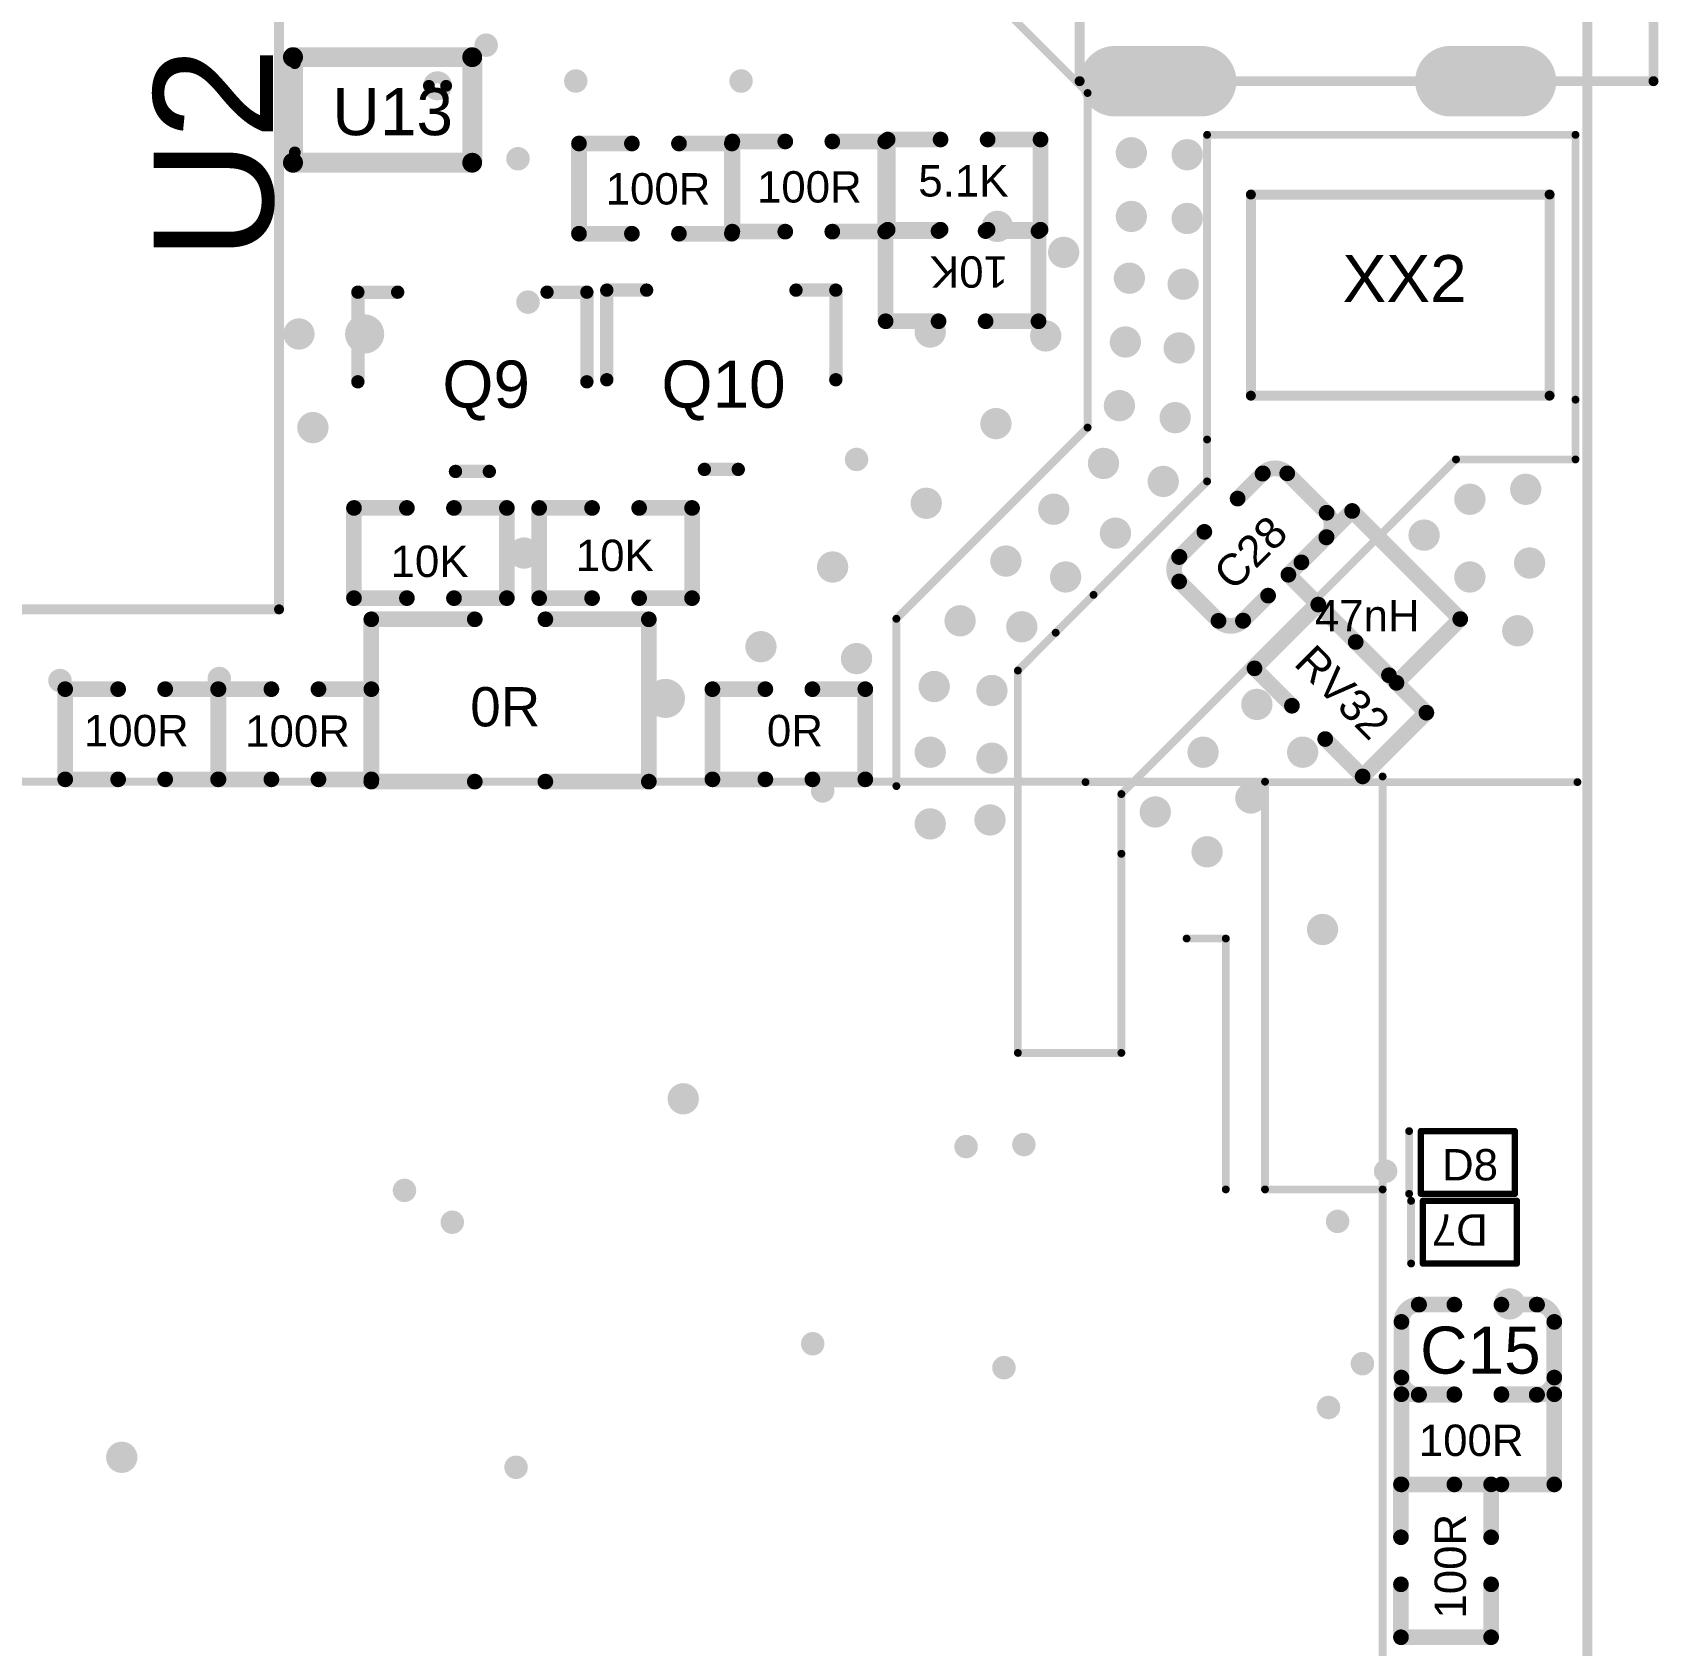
# Model space of a CAD drawing. Header units: millimetres. Extents: x 261 to 299, y 113 to 224.
# Drawn here: x 278.11 to 298.85, y 136.82 to 157.39 of the extents above; entities that cross this region are included whole.
import ezdxf

# ---------------------------------------------------------------- set-up
doc = ezdxf.new("R2010")
doc.units = ezdxf.units.MM
for name, color, linetype in [('KeepOutLayer', 6, 'Continuous'), ('MultiLayer', 9, 'Continuous'), ('PadHoleLayer', 156, 'Continuous'), ('TopOverlay', 2, 'Continuous'), ('ViaHoleLayer', 16, 'Continuous')]:
    doc.layers.add(name, color=color, linetype=linetype)
doc.styles.add('Arial', font='arial.ttf', dxfattribs={"height": 0.2})

# ---------------------------------------------------------------- blocks, each defined once
blk = doc.blocks.new('LC_0402_L_9')
at = {"layer": 'TopOverlay', "const_width": 0.2}
for points in [[(0.975, 0.575), (-0.975, 0.575)], [(-0.975, 0.575), (-0.975, -0.575)], [(0.975, 0.575), (0.975, -0.575)], [(0.975, -0.575), (-0.975, -0.575)]]:
    blk.add_lwpolyline(points, dxfattribs=at)
at = {"layer": 'TopOverlay', "const_width": 0.1}
for points in [[(-1.025, 0.575, 1), (-0.925, 0.575, 1)], [(-1.025, 0.575, 1), (-0.925, 0.575, 1)], [(0.925, 0.575, 1), (1.025, 0.575, 1)], [(0.925, 0.575, 1), (1.025, 0.575, 1)], [(-1.025, -0.575, 1), (-0.925, -0.575, 1)], [(-1.025, -0.575, 1), (-0.925, -0.575, 1)], [(0.925, -0.575, 1), (1.025, -0.575, 1)], [(0.925, -0.575, 1), (1.025, -0.575, 1)]]:
    blk.add_lwpolyline(points, format="xyb", close=True, dxfattribs=at)
blk = doc.blocks.new('LC_0402_C_10')
at = {"layer": 'TopOverlay', "const_width": 0.2}
for points in [[(-0.975, 0.355, -0.414214), (-0.755, 0.575)], [(0.755, 0.575, -0.414214), (0.975, 0.355)], [(-0.755, -0.575, -0.414214), (-0.975, -0.355)], [(0.975, -0.355, -0.414214), (0.755, -0.575)]]:
    blk.add_lwpolyline(points, format="xyb", dxfattribs=at)
at = {"layer": 'TopOverlay', "const_width": 0.1}
for points in [[(-0.805, 0.575, 1), (-0.705, 0.575, 1)], [(-0.8, 0.575, 1), (-0.7, 0.575, 1)], [(-0.35, 0.575, 1), (-0.25, 0.575, 1)], [(0.25, 0.575, 1), (0.35, 0.575, 1)], [(0.7, 0.575, 1), (0.8, 0.575, 1)], [(0.705, 0.575, 1), (0.805, 0.575, 1)], [(-1.025, 0.355, 1), (-0.925, 0.355, 1)], [(-1.025, 0.355, 1), (-0.925, 0.355, 1)], [(0.925, 0.355, 1), (1.025, 0.355, 1)], [(0.925, 0.355, 1), (1.025, 0.355, 1)], [(-1.025, -0.355, 1), (-0.925, -0.355, 1)], [(-1.025, -0.355, 1), (-0.925, -0.355, 1)], [(0.925, -0.355, 1), (1.025, -0.355, 1)], [(0.925, -0.355, 1), (1.025, -0.355, 1)], [(-0.805, -0.575, 1), (-0.705, -0.575, 1)], [(-0.8, -0.575, 1), (-0.7, -0.575, 1)], [(-0.35, -0.575, 1), (-0.25, -0.575, 1)], [(0.25, -0.575, 1), (0.35, -0.575, 1)], [(0.7, -0.575, 1), (0.8, -0.575, 1)], [(0.705, -0.575, 1), (0.805, -0.575, 1)]]:
    blk.add_lwpolyline(points, format="xyb", close=True, dxfattribs=at)
at = {"layer": 'TopOverlay', "const_width": 0.2}
for points in [[(-0.75, 0.575), (-0.3, 0.575)], [(0.3, 0.575), (0.75, 0.575)], [(-0.975, 0.355), (-0.975, -0.355)], [(0.975, 0.355), (0.975, -0.355)], [(-0.75, -0.575), (-0.3, -0.575)], [(0.3, -0.575), (0.75, -0.575)]]:
    blk.add_lwpolyline(points, dxfattribs=at)
blk = doc.blocks.new('LC_0402_R_12')
at = {"layer": 'TopOverlay', "const_width": 0.2}
for points in [[(-0.975, -0.575), (-0.975, 0.575)], [(-0.975, 0.575), (-0.3, 0.575)], [(0.3, 0.575), (0.975, 0.575)], [(0.975, -0.575), (0.975, 0.575)], [(-0.975, -0.575), (-0.3, -0.575)], [(0.3, -0.575), (0.975, -0.575)]]:
    blk.add_lwpolyline(points, dxfattribs=at)
at = {"layer": 'TopOverlay', "const_width": 0.1}
for points in [[(-1.025, 0.575, 1), (-0.925, 0.575, 1)], [(-1.025, 0.575, 1), (-0.925, 0.575, 1)], [(-0.35, 0.575, 1), (-0.25, 0.575, 1)], [(0.25, 0.575, 1), (0.35, 0.575, 1)], [(0.925, 0.575, 1), (1.025, 0.575, 1)], [(0.925, 0.575, 1), (1.025, 0.575, 1)], [(-1.025, -0.575, 1), (-0.925, -0.575, 1)], [(-1.025, -0.575, 1), (-0.925, -0.575, 1)], [(-0.35, -0.575, 1), (-0.25, -0.575, 1)], [(0.25, -0.575, 1), (0.35, -0.575, 1)], [(0.925, -0.575, 1), (1.025, -0.575, 1)], [(0.925, -0.575, 1), (1.025, -0.575, 1)]]:
    blk.add_lwpolyline(points, format="xyb", close=True, dxfattribs=at)
blk = doc.blocks.new('ANT_JACK_13')
at = {"layer": 'TopOverlay', "const_width": 0.127}
for points in [[(-0.762, 3.2004), (-0.762, -0.6096)], [(-0.762, 3.2004), (1.8034, 3.2004)], [(1.8034, 3.2004), (1.8034, -0.6096)], [(-0.762, -0.6096), (1.8034, -0.6096)]]:
    blk.add_lwpolyline(points, dxfattribs=at)
at = {"layer": 'TopOverlay', "const_width": 0.0635}
for points in [[(-0.79375, 3.2004, 1), (-0.73025, 3.2004, 1)], [(-0.79375, 3.2004, 1), (-0.73025, 3.2004, 1)], [(1.77165, 3.2004, 1), (1.83515, 3.2004, 1)], [(1.77165, 3.2004, 1), (1.83515, 3.2004, 1)], [(-0.79375, -0.6096, 1), (-0.73025, -0.6096, 1)], [(-0.79375, -0.6096, 1), (-0.73025, -0.6096, 1)], [(1.77165, -0.6096, 1), (1.83515, -0.6096, 1)], [(1.77165, -0.6096, 1), (1.83515, -0.6096, 1)]]:
    blk.add_lwpolyline(points, format="xyb", close=True, dxfattribs=at)
blk = doc.blocks.new('LC_0402_C_30')
at = {"layer": 'TopOverlay', "const_width": 0.2}
for points in [[(-0.975, 0.355, -0.414214), (-0.755, 0.575)], [(0.755, 0.575, -0.414214), (0.975, 0.355)], [(-0.755, -0.575, -0.414214), (-0.975, -0.355)], [(0.975, -0.355, -0.414214), (0.755, -0.575)]]:
    blk.add_lwpolyline(points, format="xyb", dxfattribs=at)
at = {"layer": 'TopOverlay', "const_width": 0.1}
for points in [[(-0.805, 0.575, 1), (-0.705, 0.575, 1)], [(-0.8, 0.575, 1), (-0.7, 0.575, 1)], [(-0.35, 0.575, 1), (-0.25, 0.575, 1)], [(0.25, 0.575, 1), (0.35, 0.575, 1)], [(0.7, 0.575, 1), (0.8, 0.575, 1)], [(0.705, 0.575, 1), (0.805, 0.575, 1)], [(-1.025, 0.355, 1), (-0.925, 0.355, 1)], [(-1.025, 0.355, 1), (-0.925, 0.355, 1)], [(0.925, 0.355, 1), (1.025, 0.355, 1)], [(0.925, 0.355, 1), (1.025, 0.355, 1)], [(-1.025, -0.355, 1), (-0.925, -0.355, 1)], [(-1.025, -0.355, 1), (-0.925, -0.355, 1)], [(0.925, -0.355, 1), (1.025, -0.355, 1)], [(0.925, -0.355, 1), (1.025, -0.355, 1)], [(-0.805, -0.575, 1), (-0.705, -0.575, 1)], [(-0.8, -0.575, 1), (-0.7, -0.575, 1)], [(-0.35, -0.575, 1), (-0.25, -0.575, 1)], [(0.25, -0.575, 1), (0.35, -0.575, 1)], [(0.7, -0.575, 1), (0.8, -0.575, 1)], [(0.705, -0.575, 1), (0.805, -0.575, 1)]]:
    blk.add_lwpolyline(points, format="xyb", close=True, dxfattribs=at)
at = {"layer": 'TopOverlay', "const_width": 0.2}
for points in [[(-0.3, 0.575), (-0.75, 0.575)], [(0.75, 0.575), (0.3, 0.575)], [(-0.975, 0.355), (-0.975, -0.355)], [(0.975, 0.355), (0.975, -0.355)], [(-0.3, -0.575), (-0.75, -0.575)], [(0.75, -0.575), (0.3, -0.575)]]:
    blk.add_lwpolyline(points, dxfattribs=at)
blk = doc.blocks.new('SOD_882_L1_0_W0_6_BI_80')
at = {"layer": 'TopOverlay'}
for points, const_width in [([(-0.6, 0.4), (-0.6, -0.4)], 0.08), ([(0.6, 0.4), (-0.6, 0.4)], 0.08), ([(0.6, 0.4), (0.6, -0.4)], 0.08), ([(0.75, 0.4), (0.75, -0.4)], 0.1), ([(0.6, -0.4), (-0.6, -0.4)], 0.08)]:
    blk.add_lwpolyline(points, dxfattribs=dict(at, const_width=const_width))
for points, const_width in [([(-0.62, 0.4, 1), (-0.58, 0.4, 1)], 0.04), ([(-0.62, 0.4, 1), (-0.58, 0.4, 1)], 0.04), ([(0.58, 0.4, 1), (0.62, 0.4, 1)], 0.04), ([(0.58, 0.4, 1), (0.62, 0.4, 1)], 0.04), ([(0.725, 0.4, 1), (0.775, 0.4, 1)], 0.05), ([(-0.62, -0.4, 1), (-0.58, -0.4, 1)], 0.04), ([(-0.62, -0.4, 1), (-0.58, -0.4, 1)], 0.04), ([(0.58, -0.4, 1), (0.62, -0.4, 1)], 0.04), ([(0.58, -0.4, 1), (0.62, -0.4, 1)], 0.04), ([(0.725, -0.4, 1), (0.775, -0.4, 1)], 0.05)]:
    blk.add_lwpolyline(points, format="xyb", close=True, dxfattribs=dict(at, const_width=const_width))
blk = doc.blocks.new('SOD_882_L1_0_W0_6_BI_87')
at = {"layer": 'TopOverlay'}
for points, const_width in [([(-0.6, 0.4), (-0.6, -0.4)], 0.08), ([(0.6, 0.4), (-0.6, 0.4)], 0.08), ([(0.6, 0.4), (0.6, -0.4)], 0.08), ([(0.75, 0.4), (0.75, -0.4)], 0.1), ([(0.6, -0.4), (-0.6, -0.4)], 0.08)]:
    blk.add_lwpolyline(points, dxfattribs=dict(at, const_width=const_width))
for points, const_width in [([(-0.62, 0.4, 1), (-0.58, 0.4, 1)], 0.04), ([(-0.62, 0.4, 1), (-0.58, 0.4, 1)], 0.04), ([(0.58, 0.4, 1), (0.62, 0.4, 1)], 0.04), ([(0.58, 0.4, 1), (0.62, 0.4, 1)], 0.04), ([(0.725, 0.4, 1), (0.775, 0.4, 1)], 0.05), ([(-0.62, -0.4, 1), (-0.58, -0.4, 1)], 0.04), ([(-0.62, -0.4, 1), (-0.58, -0.4, 1)], 0.04), ([(0.58, -0.4, 1), (0.62, -0.4, 1)], 0.04), ([(0.58, -0.4, 1), (0.62, -0.4, 1)], 0.04), ([(0.725, -0.4, 1), (0.775, -0.4, 1)], 0.05)]:
    blk.add_lwpolyline(points, format="xyb", close=True, dxfattribs=dict(at, const_width=const_width))
blk = doc.blocks.new('SOT_23___BCE_124')
at = {"layer": 'TopOverlay', "const_width": 0.17}
for points in [[(-1.458, 0), (-1.458, 1.143)], [(-1.458, 1.143), (-0.95, 1.143)], [(0.955, 1.143), (1.463, 1.143)], [(1.463, 0), (1.463, 1.143)], [(-0.213, -1.143), (0.218, -1.143)]]:
    blk.add_lwpolyline(points, dxfattribs=at)
at = {"layer": 'TopOverlay', "const_width": 0.085}
for points in [[(-1.501, 1.143, 1), (-1.416, 1.143, 1)], [(-1.501, 1.143, 1), (-1.416, 1.143, 1)], [(-0.993, 1.143, 1), (-0.908, 1.143, 1)], [(0.912, 1.143, 1), (0.997, 1.143, 1)], [(1.42, 1.143, 1), (1.505, 1.143, 1)], [(1.42, 1.143, 1), (1.505, 1.143, 1)], [(-1.501, 0, 1), (-1.416, 0, 1)], [(1.42, 0, 1), (1.505, 0, 1)], [(-0.256, -1.143, 1), (-0.171, -1.143, 1)], [(0.176, -1.143, 1), (0.261, -1.143, 1)]]:
    blk.add_lwpolyline(points, format="xyb", close=True, dxfattribs=at)
blk = doc.blocks.new('SOT_23___BCE_125')
at = {"layer": 'TopOverlay', "const_width": 0.17}
for points in [[(-1.458, 0), (-1.458, 1.143)], [(-1.458, 1.143), (-0.95, 1.143)], [(0.955, 1.143), (1.463, 1.143)], [(1.463, 0), (1.463, 1.143)], [(-0.213, -1.143), (0.218, -1.143)]]:
    blk.add_lwpolyline(points, dxfattribs=at)
at = {"layer": 'TopOverlay', "const_width": 0.085}
for points in [[(-1.501, 1.143, 1), (-1.416, 1.143, 1)], [(-1.501, 1.143, 1), (-1.416, 1.143, 1)], [(-0.993, 1.143, 1), (-0.908, 1.143, 1)], [(0.912, 1.143, 1), (0.997, 1.143, 1)], [(1.42, 1.143, 1), (1.505, 1.143, 1)], [(1.42, 1.143, 1), (1.505, 1.143, 1)], [(-1.501, 0, 1), (-1.416, 0, 1)], [(1.42, 0, 1), (1.505, 0, 1)], [(-0.256, -1.143, 1), (-0.171, -1.143, 1)], [(0.176, -1.143, 1), (0.261, -1.143, 1)]]:
    blk.add_lwpolyline(points, format="xyb", close=True, dxfattribs=at)
blk = doc.blocks.new('LC_0402_R_139')
at = {"layer": 'TopOverlay', "const_width": 0.2}
for points in [[(-0.975, 0.575), (-0.975, -0.575)], [(-0.3, 0.575), (-0.975, 0.575)], [(0.975, 0.575), (0.3, 0.575)], [(0.975, 0.575), (0.975, -0.575)], [(-0.3, -0.575), (-0.975, -0.575)], [(0.975, -0.575), (0.3, -0.575)]]:
    blk.add_lwpolyline(points, dxfattribs=at)
at = {"layer": 'TopOverlay', "const_width": 0.1}
for points in [[(-1.025, 0.575, 1), (-0.925, 0.575, 1)], [(-1.025, 0.575, 1), (-0.925, 0.575, 1)], [(-0.35, 0.575, 1), (-0.25, 0.575, 1)], [(0.25, 0.575, 1), (0.35, 0.575, 1)], [(0.925, 0.575, 1), (1.025, 0.575, 1)], [(0.925, 0.575, 1), (1.025, 0.575, 1)], [(-1.025, -0.575, 1), (-0.925, -0.575, 1)], [(-1.025, -0.575, 1), (-0.925, -0.575, 1)], [(-0.35, -0.575, 1), (-0.25, -0.575, 1)], [(0.25, -0.575, 1), (0.35, -0.575, 1)], [(0.925, -0.575, 1), (1.025, -0.575, 1)], [(0.925, -0.575, 1), (1.025, -0.575, 1)]]:
    blk.add_lwpolyline(points, format="xyb", close=True, dxfattribs=at)
blk = doc.blocks.new('LC_0402_R_140')
at = {"layer": 'TopOverlay', "const_width": 0.2}
for points in [[(-0.975, -0.575), (-0.975, 0.575)], [(-0.975, 0.575), (-0.3, 0.575)], [(0.3, 0.575), (0.975, 0.575)], [(0.975, -0.575), (0.975, 0.575)], [(-0.975, -0.575), (-0.3, -0.575)], [(0.3, -0.575), (0.975, -0.575)]]:
    blk.add_lwpolyline(points, dxfattribs=at)
at = {"layer": 'TopOverlay', "const_width": 0.1}
for points in [[(-1.025, 0.575, 1), (-0.925, 0.575, 1)], [(-1.025, 0.575, 1), (-0.925, 0.575, 1)], [(-0.35, 0.575, 1), (-0.25, 0.575, 1)], [(0.25, 0.575, 1), (0.35, 0.575, 1)], [(0.925, 0.575, 1), (1.025, 0.575, 1)], [(0.925, 0.575, 1), (1.025, 0.575, 1)], [(-1.025, -0.575, 1), (-0.925, -0.575, 1)], [(-1.025, -0.575, 1), (-0.925, -0.575, 1)], [(-0.35, -0.575, 1), (-0.25, -0.575, 1)], [(0.25, -0.575, 1), (0.35, -0.575, 1)], [(0.925, -0.575, 1), (1.025, -0.575, 1)], [(0.925, -0.575, 1), (1.025, -0.575, 1)]]:
    blk.add_lwpolyline(points, format="xyb", close=True, dxfattribs=at)
blk = doc.blocks.new('LC_0402_R_141')
at = {"layer": 'TopOverlay', "const_width": 0.2}
for points in [[(-0.975, -0.575), (-0.975, 0.575)], [(-0.975, 0.575), (-0.3, 0.575)], [(0.3, 0.575), (0.975, 0.575)], [(0.975, -0.575), (0.975, 0.575)], [(-0.975, -0.575), (-0.3, -0.575)], [(0.3, -0.575), (0.975, -0.575)]]:
    blk.add_lwpolyline(points, dxfattribs=at)
at = {"layer": 'TopOverlay', "const_width": 0.1}
for points in [[(-1.025, 0.575, 1), (-0.925, 0.575, 1)], [(-1.025, 0.575, 1), (-0.925, 0.575, 1)], [(-0.35, 0.575, 1), (-0.25, 0.575, 1)], [(0.25, 0.575, 1), (0.35, 0.575, 1)], [(0.925, 0.575, 1), (1.025, 0.575, 1)], [(0.925, 0.575, 1), (1.025, 0.575, 1)], [(-1.025, -0.575, 1), (-0.925, -0.575, 1)], [(-1.025, -0.575, 1), (-0.925, -0.575, 1)], [(-0.35, -0.575, 1), (-0.25, -0.575, 1)], [(0.25, -0.575, 1), (0.35, -0.575, 1)], [(0.925, -0.575, 1), (1.025, -0.575, 1)], [(0.925, -0.575, 1), (1.025, -0.575, 1)]]:
    blk.add_lwpolyline(points, format="xyb", close=True, dxfattribs=at)
blk = doc.blocks.new('LC_0402_R_144')
at = {"layer": 'TopOverlay', "const_width": 0.2}
for points in [[(-0.975, -0.575), (-0.975, 0.575)], [(-0.975, 0.575), (-0.3, 0.575)], [(0.3, 0.575), (0.975, 0.575)], [(0.975, -0.575), (0.975, 0.575)], [(-0.975, -0.575), (-0.3, -0.575)], [(0.3, -0.575), (0.975, -0.575)]]:
    blk.add_lwpolyline(points, dxfattribs=at)
at = {"layer": 'TopOverlay', "const_width": 0.1}
for points in [[(-1.025, 0.575, 1), (-0.925, 0.575, 1)], [(-1.025, 0.575, 1), (-0.925, 0.575, 1)], [(-0.35, 0.575, 1), (-0.25, 0.575, 1)], [(0.25, 0.575, 1), (0.35, 0.575, 1)], [(0.925, 0.575, 1), (1.025, 0.575, 1)], [(0.925, 0.575, 1), (1.025, 0.575, 1)], [(-1.025, -0.575, 1), (-0.925, -0.575, 1)], [(-1.025, -0.575, 1), (-0.925, -0.575, 1)], [(-0.35, -0.575, 1), (-0.25, -0.575, 1)], [(0.25, -0.575, 1), (0.35, -0.575, 1)], [(0.925, -0.575, 1), (1.025, -0.575, 1)], [(0.925, -0.575, 1), (1.025, -0.575, 1)]]:
    blk.add_lwpolyline(points, format="xyb", close=True, dxfattribs=at)
blk = doc.blocks.new('LC_0402_R_145')
at = {"layer": 'TopOverlay', "const_width": 0.2}
for points in [[(-0.975, -0.575), (-0.975, 0.575)], [(-0.975, 0.575), (-0.3, 0.575)], [(0.3, 0.575), (0.975, 0.575)], [(0.975, -0.575), (0.975, 0.575)], [(-0.975, -0.575), (-0.3, -0.575)], [(0.3, -0.575), (0.975, -0.575)]]:
    blk.add_lwpolyline(points, dxfattribs=at)
at = {"layer": 'TopOverlay', "const_width": 0.1}
for points in [[(-1.025, 0.575, 1), (-0.925, 0.575, 1)], [(-1.025, 0.575, 1), (-0.925, 0.575, 1)], [(-0.35, 0.575, 1), (-0.25, 0.575, 1)], [(0.25, 0.575, 1), (0.35, 0.575, 1)], [(0.925, 0.575, 1), (1.025, 0.575, 1)], [(0.925, 0.575, 1), (1.025, 0.575, 1)], [(-1.025, -0.575, 1), (-0.925, -0.575, 1)], [(-1.025, -0.575, 1), (-0.925, -0.575, 1)], [(-0.35, -0.575, 1), (-0.25, -0.575, 1)], [(0.25, -0.575, 1), (0.35, -0.575, 1)], [(0.925, -0.575, 1), (1.025, -0.575, 1)], [(0.925, -0.575, 1), (1.025, -0.575, 1)]]:
    blk.add_lwpolyline(points, format="xyb", close=True, dxfattribs=at)
blk = doc.blocks.new('LC_0402_R_147')
at = {"layer": 'TopOverlay', "const_width": 0.2}
for points in [[(-0.975, -0.575), (-0.975, 0.575)], [(-0.975, 0.575), (-0.3, 0.575)], [(0.3, 0.575), (0.975, 0.575)], [(0.975, -0.575), (0.975, 0.575)], [(-0.975, -0.575), (-0.3, -0.575)], [(0.3, -0.575), (0.975, -0.575)]]:
    blk.add_lwpolyline(points, dxfattribs=at)
at = {"layer": 'TopOverlay', "const_width": 0.1}
for points in [[(-1.025, 0.575, 1), (-0.925, 0.575, 1)], [(-1.025, 0.575, 1), (-0.925, 0.575, 1)], [(-0.35, 0.575, 1), (-0.25, 0.575, 1)], [(0.25, 0.575, 1), (0.35, 0.575, 1)], [(0.925, 0.575, 1), (1.025, 0.575, 1)], [(0.925, 0.575, 1), (1.025, 0.575, 1)], [(-1.025, -0.575, 1), (-0.925, -0.575, 1)], [(-1.025, -0.575, 1), (-0.925, -0.575, 1)], [(-0.35, -0.575, 1), (-0.25, -0.575, 1)], [(0.25, -0.575, 1), (0.35, -0.575, 1)], [(0.925, -0.575, 1), (1.025, -0.575, 1)], [(0.925, -0.575, 1), (1.025, -0.575, 1)]]:
    blk.add_lwpolyline(points, format="xyb", close=True, dxfattribs=at)
blk = doc.blocks.new('LC_0402_R_163')
at = {"layer": 'TopOverlay', "const_width": 0.2}
for points in [[(-0.975, 0.575), (-0.975, -0.575)], [(-0.3, 0.575), (-0.975, 0.575)], [(0.975, 0.575), (0.3, 0.575)], [(0.975, 0.575), (0.975, -0.575)], [(-0.3, -0.575), (-0.975, -0.575)], [(0.975, -0.575), (0.3, -0.575)]]:
    blk.add_lwpolyline(points, dxfattribs=at)
at = {"layer": 'TopOverlay', "const_width": 0.1}
for points in [[(-1.025, 0.575, 1), (-0.925, 0.575, 1)], [(-1.025, 0.575, 1), (-0.925, 0.575, 1)], [(-0.35, 0.575, 1), (-0.25, 0.575, 1)], [(0.25, 0.575, 1), (0.35, 0.575, 1)], [(0.925, 0.575, 1), (1.025, 0.575, 1)], [(0.925, 0.575, 1), (1.025, 0.575, 1)], [(-1.025, -0.575, 1), (-0.925, -0.575, 1)], [(-1.025, -0.575, 1), (-0.925, -0.575, 1)], [(-0.35, -0.575, 1), (-0.25, -0.575, 1)], [(0.25, -0.575, 1), (0.35, -0.575, 1)], [(0.925, -0.575, 1), (1.025, -0.575, 1)], [(0.925, -0.575, 1), (1.025, -0.575, 1)]]:
    blk.add_lwpolyline(points, format="xyb", close=True, dxfattribs=at)
blk = doc.blocks.new('LC_0805_R_165')
at = {"layer": 'TopOverlay', "const_width": 0.2}
for points in [[(-0.45, 1.035), (-1.77, 1.035)], [(-1.77, 1.035), (-1.77, -1.035)], [(1.77, 1.035), (0.45, 1.035)], [(1.77, 1.035), (1.77, -1.035)], [(-0.45, -1.035), (-1.77, -1.035)], [(1.77, -1.035), (0.45, -1.035)]]:
    blk.add_lwpolyline(points, dxfattribs=at)
at = {"layer": 'TopOverlay', "const_width": 0.1}
for points in [[(-1.82, 1.035, 1), (-1.72, 1.035, 1)], [(-1.82, 1.035, 1), (-1.72, 1.035, 1)], [(-0.5, 1.035, 1), (-0.4, 1.035, 1)], [(0.4, 1.035, 1), (0.5, 1.035, 1)], [(1.72, 1.035, 1), (1.82, 1.035, 1)], [(1.72, 1.035, 1), (1.82, 1.035, 1)], [(-1.82, -1.035, 1), (-1.72, -1.035, 1)], [(-1.82, -1.035, 1), (-1.72, -1.035, 1)], [(-0.5, -1.035, 1), (-0.4, -1.035, 1)], [(0.4, -1.035, 1), (0.5, -1.035, 1)], [(1.72, -1.035, 1), (1.82, -1.035, 1)], [(1.72, -1.035, 1), (1.82, -1.035, 1)]]:
    blk.add_lwpolyline(points, format="xyb", close=True, dxfattribs=at)
blk = doc.blocks.new('LC_0402_R_166')
at = {"layer": 'TopOverlay', "const_width": 0.2}
for points in [[(-0.975, -0.575), (-0.975, 0.575)], [(-0.975, 0.575), (-0.3, 0.575)], [(0.3, 0.575), (0.975, 0.575)], [(0.975, -0.575), (0.975, 0.575)], [(-0.975, -0.575), (-0.3, -0.575)], [(0.3, -0.575), (0.975, -0.575)]]:
    blk.add_lwpolyline(points, dxfattribs=at)
at = {"layer": 'TopOverlay', "const_width": 0.1}
for points in [[(-1.025, 0.575, 1), (-0.925, 0.575, 1)], [(-1.025, 0.575, 1), (-0.925, 0.575, 1)], [(-0.35, 0.575, 1), (-0.25, 0.575, 1)], [(0.25, 0.575, 1), (0.35, 0.575, 1)], [(0.925, 0.575, 1), (1.025, 0.575, 1)], [(0.925, 0.575, 1), (1.025, 0.575, 1)], [(-1.025, -0.575, 1), (-0.925, -0.575, 1)], [(-1.025, -0.575, 1), (-0.925, -0.575, 1)], [(-0.35, -0.575, 1), (-0.25, -0.575, 1)], [(0.25, -0.575, 1), (0.35, -0.575, 1)], [(0.925, -0.575, 1), (1.025, -0.575, 1)], [(0.925, -0.575, 1), (1.025, -0.575, 1)]]:
    blk.add_lwpolyline(points, format="xyb", close=True, dxfattribs=at)
blk = doc.blocks.new('LC_0402_R_167')
at = {"layer": 'TopOverlay', "const_width": 0.2}
for points in [[(-0.975, 0.575), (-0.975, -0.575)], [(-0.3, 0.575), (-0.975, 0.575)], [(0.975, 0.575), (0.3, 0.575)], [(0.975, 0.575), (0.975, -0.575)], [(-0.3, -0.575), (-0.975, -0.575)], [(0.975, -0.575), (0.3, -0.575)]]:
    blk.add_lwpolyline(points, dxfattribs=at)
at = {"layer": 'TopOverlay', "const_width": 0.1}
for points in [[(-1.025, 0.575, 1), (-0.925, 0.575, 1)], [(-1.025, 0.575, 1), (-0.925, 0.575, 1)], [(-0.35, 0.575, 1), (-0.25, 0.575, 1)], [(0.25, 0.575, 1), (0.35, 0.575, 1)], [(0.925, 0.575, 1), (1.025, 0.575, 1)], [(0.925, 0.575, 1), (1.025, 0.575, 1)], [(-1.025, -0.575, 1), (-0.925, -0.575, 1)], [(-1.025, -0.575, 1), (-0.925, -0.575, 1)], [(-0.35, -0.575, 1), (-0.25, -0.575, 1)], [(0.25, -0.575, 1), (0.35, -0.575, 1)], [(0.925, -0.575, 1), (1.025, -0.575, 1)], [(0.925, -0.575, 1), (1.025, -0.575, 1)]]:
    blk.add_lwpolyline(points, format="xyb", close=True, dxfattribs=at)
blk = doc.blocks.new('LC_0402_R_168')
at = {"layer": 'TopOverlay', "const_width": 0.2}
for points in [[(-0.975, 0.575), (-0.975, -0.575)], [(-0.3, 0.575), (-0.975, 0.575)], [(0.975, 0.575), (0.3, 0.575)], [(0.975, 0.575), (0.975, -0.575)], [(-0.3, -0.575), (-0.975, -0.575)], [(0.975, -0.575), (0.3, -0.575)]]:
    blk.add_lwpolyline(points, dxfattribs=at)
at = {"layer": 'TopOverlay', "const_width": 0.1}
for points in [[(-1.025, 0.575, 1), (-0.925, 0.575, 1)], [(-1.025, 0.575, 1), (-0.925, 0.575, 1)], [(-0.35, 0.575, 1), (-0.25, 0.575, 1)], [(0.25, 0.575, 1), (0.35, 0.575, 1)], [(0.925, 0.575, 1), (1.025, 0.575, 1)], [(0.925, 0.575, 1), (1.025, 0.575, 1)], [(-1.025, -0.575, 1), (-0.925, -0.575, 1)], [(-1.025, -0.575, 1), (-0.925, -0.575, 1)], [(-0.35, -0.575, 1), (-0.25, -0.575, 1)], [(0.25, -0.575, 1), (0.35, -0.575, 1)], [(0.925, -0.575, 1), (1.025, -0.575, 1)], [(0.925, -0.575, 1), (1.025, -0.575, 1)]]:
    blk.add_lwpolyline(points, format="xyb", close=True, dxfattribs=at)
blk = doc.blocks.new('LC_0402_R_169')
at = {"layer": 'TopOverlay', "const_width": 0.2}
for points in [[(-0.975, 0.575), (-0.975, -0.575)], [(-0.975, 0.575), (-0.3, 0.575)], [(0.3, 0.575), (0.975, 0.575)], [(0.975, 0.575), (0.975, -0.575)], [(-0.975, -0.575), (-0.3, -0.575)], [(0.3, -0.575), (0.975, -0.575)]]:
    blk.add_lwpolyline(points, dxfattribs=at)
at = {"layer": 'TopOverlay', "const_width": 0.1}
for points in [[(-1.025, 0.575, 1), (-0.925, 0.575, 1)], [(-1.025, 0.575, 1), (-0.925, 0.575, 1)], [(-0.35, 0.575, 1), (-0.25, 0.575, 1)], [(0.25, 0.575, 1), (0.35, 0.575, 1)], [(0.925, 0.575, 1), (1.025, 0.575, 1)], [(0.925, 0.575, 1), (1.025, 0.575, 1)], [(-1.025, -0.575, 1), (-0.925, -0.575, 1)], [(-1.025, -0.575, 1), (-0.925, -0.575, 1)], [(-0.35, -0.575, 1), (-0.25, -0.575, 1)], [(0.25, -0.575, 1), (0.35, -0.575, 1)], [(0.925, -0.575, 1), (1.025, -0.575, 1)], [(0.925, -0.575, 1), (1.025, -0.575, 1)]]:
    blk.add_lwpolyline(points, format="xyb", close=True, dxfattribs=at)
blk = doc.blocks.new('MICRO_SIM_188')
at = {"layer": 'TopOverlay', "const_width": 0.127}
for points in [[(-5.9, 0), (-5.9, -14.097)], [(-5.9, 0), (5.9, 0)], [(5.9, 0), (5.9, -14.097)], [(5.842, -11.887), (3.734, -13.995)], [(5.842, -11.887), (5.842, -13.995)], [(-5.9, -14.097), (5.9, -14.097)], [(3.734, -13.995), (5.842, -13.995)]]:
    blk.add_lwpolyline(points, dxfattribs=at)
at = {"layer": 'TopOverlay', "const_width": 0.0635}
for points in [[(-5.932, 0, 1), (-5.868, 0, 1)], [(-5.932, 0, 1), (-5.868, 0, 1)], [(5.868, 0, 1), (5.932, 0, 1)], [(5.868, 0, 1), (5.932, 0, 1)], [(5.81, -11.887, 1), (5.874, -11.887, 1)], [(5.81, -11.887, 1), (5.874, -11.887, 1)], [(-5.932, -14.097, 1), (-5.868, -14.097, 1)], [(-5.932, -14.097, 1), (-5.868, -14.097, 1)], [(3.702, -13.995, 1), (3.766, -13.995, 1)], [(3.702, -13.995, 1), (3.766, -13.995, 1)], [(5.81, -13.995, 1), (5.874, -13.995, 1)], [(5.81, -13.995, 1), (5.874, -13.995, 1)], [(5.868, -14.097, 1), (5.932, -14.097, 1)], [(5.868, -14.097, 1), (5.932, -14.097, 1)]]:
    blk.add_lwpolyline(points, format="xyb", close=True, dxfattribs=at)
blk = doc.blocks.new('TYPE_C3_0_190')
at = {"layer": 'MultiLayer'}
h = blk.add_hatch(color=9, dxfattribs=at)
edge = h.paths.add_edge_path()
edge.add_arc((-4.32, -1.55), 0.45, 180, 360)
edge.add_line((-3.87, -1.55), (-3.87, -0.45))
edge.add_arc((-4.32, -0.45), 0.45, 0, 180)
edge.add_line((-4.77, -0.45), (-4.77, -1.55))
h = blk.add_hatch(color=9, dxfattribs=at)
edge = h.paths.add_edge_path()
edge.add_arc((4.32, -1.55), 0.45, 180, 360)
edge.add_line((4.77, -1.55), (4.77, -0.45))
edge.add_arc((4.32, -0.45), 0.45, 0, 180)
edge.add_line((3.87, -0.45), (3.87, -1.55))
h = blk.add_hatch(color=9, dxfattribs=at)
edge = h.paths.add_edge_path()
edge.add_arc((-2.89, -1.5), 0.3, 0, 360)
h = blk.add_hatch(color=9, dxfattribs=at)
edge = h.paths.add_edge_path()
edge.add_arc((2.89, -1.5), 0.3, 0, 360)
h = blk.add_hatch(color=9, dxfattribs=at)
edge = h.paths.add_edge_path()
edge.add_arc((-4.32, -5.63), 0.45, 180, 360)
edge.add_line((-3.87, -5.63), (-3.87, -4.73))
edge.add_arc((-4.32, -4.73), 0.45, 0, 180)
edge.add_line((-4.77, -4.73), (-4.77, -5.63))
h = blk.add_hatch(color=9, dxfattribs=at)
edge = h.paths.add_edge_path()
edge.add_arc((4.32, -5.63), 0.45, 180, 360)
edge.add_line((4.77, -5.63), (4.77, -4.73))
edge.add_arc((4.32, -4.73), 0.45, 0, 180)
edge.add_line((3.87, -4.73), (3.87, -5.63))
at = {"layer": 'PadHoleLayer'}
h = blk.add_hatch(color=156, dxfattribs=at)
edge = h.paths.add_edge_path()
edge.add_arc((-4.32, -1.55), 0.3, 180, 360)
edge.add_line((-4.02, -1.55), (-4.02, -0.45))
edge.add_arc((-4.32, -0.45), 0.3, 0, 180)
edge.add_line((-4.62, -0.45), (-4.62, -1.55))
h = blk.add_hatch(color=156, dxfattribs=at)
edge = h.paths.add_edge_path()
edge.add_arc((4.32, -1.55), 0.3, 180, 360)
edge.add_line((4.62, -1.55), (4.62, -0.45))
edge.add_arc((4.32, -0.45), 0.3, 0, 180)
edge.add_line((4.02, -0.45), (4.02, -1.55))
h = blk.add_hatch(color=156, dxfattribs=at)
edge = h.paths.add_edge_path()
edge.add_arc((-2.89, -1.5), 0.3, 0, 360)
h = blk.add_hatch(color=156, dxfattribs=at)
edge = h.paths.add_edge_path()
edge.add_arc((2.89, -1.5), 0.3, 0, 360)
h = blk.add_hatch(color=156, dxfattribs=at)
edge = h.paths.add_edge_path()
edge.add_arc((-4.32, -5.63), 0.3, 180, 360)
edge.add_line((-4.02, -5.63), (-4.02, -4.73))
edge.add_arc((-4.32, -4.73), 0.3, 0, 180)
edge.add_line((-4.62, -4.73), (-4.62, -5.63))
h = blk.add_hatch(color=156, dxfattribs=at)
edge = h.paths.add_edge_path()
edge.add_arc((4.32, -5.63), 0.3, 180, 360)
edge.add_line((4.62, -5.63), (4.62, -4.73))
edge.add_arc((4.32, -4.73), 0.3, 0, 180)
edge.add_line((4.02, -4.73), (4.02, -5.63))
at = {"layer": 'TopOverlay', "const_width": 0.127}
for points in [[(-4.32, 0), (4.32, 0)], [(-4.32, 0), (-4.32, -7.32)], [(4.32, 0), (4.32, -7.32)], [(-4.32, -7.32), (4.32, -7.32)]]:
    blk.add_lwpolyline(points, dxfattribs=at)
at = {"layer": 'TopOverlay', "const_width": 0.0635}
for points in [[(-4.352, 0, 1), (-4.288, 0, 1)], [(-4.352, 0, 1), (-4.288, 0, 1)], [(4.288, 0, 1), (4.352, 0, 1)], [(4.288, 0, 1), (4.352, 0, 1)], [(-4.352, -7.32, 1), (-4.288, -7.32, 1)], [(-4.352, -7.32, 1), (-4.288, -7.32, 1)], [(4.288, -7.32, 1), (4.352, -7.32, 1)], [(4.288, -7.32, 1), (4.352, -7.32, 1)]]:
    blk.add_lwpolyline(points, format="xyb", close=True, dxfattribs=at)
blk = doc.blocks.new('SOT_363_192')
at = {"layer": 'TopOverlay'}
for points, const_width in [([(0, 1.981), (2.286, 1.981)], 0.254), ([(0, 0.635), (0, 1.981)], 0.254), ([(2.286, 0.635), (2.286, 1.981)], 0.254), ([(0.023, 0.767), (0.023, 1.905)], 0.15), ([(0, 0.635), (2.286, 0.635)], 0.254)]:
    blk.add_lwpolyline(points, dxfattribs=dict(at, const_width=const_width))
for points, const_width in [([(-0.064, 1.981, 1), (0.064, 1.981, 1)], 0.127), ([(-0.064, 1.981, 1), (0.064, 1.981, 1)], 0.127), ([(2.223, 1.981, 1), (2.349, 1.981, 1)], 0.127), ([(2.223, 1.981, 1), (2.349, 1.981, 1)], 0.127), ([(-0.014, 1.905, 1), (0.061, 1.905, 1)], 0.075), ([(1.953, 1.616, 1), (1.734, 1.616, 1)], 0.15), ([(1.696, 1.616, 1), (1.771, 1.616, 1)], 0.075), ([(1.916, 1.616, 1), (1.991, 1.616, 1)], 0.075), ([(-0.014, 0.767, 1), (0.061, 0.767, 1)], 0.075), ([(-0.064, 0.635, 1), (0.064, 0.635, 1)], 0.127), ([(-0.064, 0.635, 1), (0.064, 0.635, 1)], 0.127), ([(2.223, 0.635, 1), (2.349, 0.635, 1)], 0.127), ([(2.223, 0.635, 1), (2.349, 0.635, 1)], 0.127)]:
    blk.add_lwpolyline(points, format="xyb", close=True, dxfattribs=dict(at, const_width=const_width))
blk = doc.blocks.new('MOD_A7670C_201')
at = {"layer": 'TopOverlay', "const_width": 0.1}
for points in [[(-14, 8.8), (-14, -8.8)], [(-12.5, -8.8), (-14, -8.8)], [(-12.5, -8.8), (-12.5, -14)], [(-12, -8.8), (-12, -12)], [(-11.5, -12), (-12, -12)], [(12.5, -14), (-12.5, -14)]]:
    blk.add_lwpolyline(points, dxfattribs=at)
at = {"layer": 'TopOverlay', "const_width": 0.05}
for points in [[(-14.025, -8.8, 1), (-13.975, -8.8, 1)], [(-14.025, -8.8, 1), (-13.975, -8.8, 1)], [(-12.525, -8.8, 1), (-12.475, -8.8, 1)], [(-12.525, -8.8, 1), (-12.475, -8.8, 1)], [(-12.025, -8.8, 1), (-11.975, -8.8, 1)], [(-12.025, -12, 1), (-11.975, -12, 1)], [(-12.025, -12, 1), (-11.975, -12, 1)], [(-11.525, -12, 1), (-11.475, -12, 1)], [(-12.525, -14, 1), (-12.475, -14, 1)], [(-12.525, -14, 1), (-12.475, -14, 1)]]:
    blk.add_lwpolyline(points, format="xyb", close=True, dxfattribs=at)

msp = doc.modelspace()

# ---------------------------------------------------------------- hatches: boundary and pattern name
at = {"layer": 'ViaHoleLayer'}
h = msp.add_hatch(color=16, dxfattribs=at)
edge = h.paths.add_edge_path()
edge.add_arc((283.896, 157.226), 0.15, 0, 360)
h = msp.add_hatch(color=16, dxfattribs=at)
edge = h.paths.add_edge_path()
edge.add_arc((285.039, 156.769), 0.15, 0, 360)
h = msp.add_hatch(color=16, dxfattribs=at)
edge = h.paths.add_edge_path()
edge.add_arc((287.147, 156.769), 0.15, 0, 360)
h = msp.add_hatch(color=16, dxfattribs=at)
edge = h.paths.add_edge_path()
edge.add_arc((292.125, 155.854), 0.2, 0, 360)
h = msp.add_hatch(color=16, dxfattribs=at)
edge = h.paths.add_edge_path()
edge.add_arc((292.837, 155.829), 0.2, 0, 360)
h = msp.add_hatch(color=16, dxfattribs=at)
edge = h.paths.add_edge_path()
edge.add_arc((284.302, 155.778), 0.15, 0, 360)
h = msp.add_hatch(color=16, dxfattribs=at)
edge = h.paths.add_edge_path()
edge.add_arc((292.125, 155.042), 0.2, 0, 360)
h = msp.add_hatch(color=16, dxfattribs=at)
edge = h.paths.add_edge_path()
edge.add_arc((292.837, 155.016), 0.2, 0, 360)
h = msp.add_hatch(color=16, dxfattribs=at)
edge = h.paths.add_edge_path()
edge.add_arc((290.417, 154.915), 0.2, 0, 360)
h = msp.add_hatch(color=16, dxfattribs=at)
edge = h.paths.add_edge_path()
edge.add_arc((291.262, 154.584), 0.2, 0, 360)
h = msp.add_hatch(color=16, dxfattribs=at)
edge = h.paths.add_edge_path()
edge.add_arc((292.1, 154.254), 0.2, 0, 360)
h = msp.add_hatch(color=16, dxfattribs=at)
edge = h.paths.add_edge_path()
edge.add_arc((292.786, 154.178), 0.2, 0, 360)
h = msp.add_hatch(color=16, dxfattribs=at)
edge = h.paths.add_edge_path()
edge.add_arc((284.429, 153.949), 0.15, 0, 360)
h = msp.add_hatch(color=16, dxfattribs=at)
edge = h.paths.add_edge_path()
edge.add_arc((281.508, 153.543), 0.2, 0, 360)
h = msp.add_hatch(color=16, dxfattribs=at)
edge = h.paths.add_edge_path()
edge.add_arc((282.346, 153.543), 0.25, 0, 360)
h = msp.add_hatch(color=16, dxfattribs=at)
edge = h.paths.add_edge_path()
edge.add_arc((289.56, 153.568), 0.2, 0, 360)
h = msp.add_hatch(color=16, dxfattribs=at)
edge = h.paths.add_edge_path()
edge.add_arc((291.033, 153.518), 0.2, 0, 360)
h = msp.add_hatch(color=16, dxfattribs=at)
edge = h.paths.add_edge_path()
edge.add_arc((292.049, 153.441), 0.2, 0, 360)
h = msp.add_hatch(color=16, dxfattribs=at)
edge = h.paths.add_edge_path()
edge.add_arc((292.735, 153.365), 0.2, 0, 360)
h = msp.add_hatch(color=16, dxfattribs=at)
edge = h.paths.add_edge_path()
edge.add_arc((291.973, 152.629), 0.2, 0, 360)
h = msp.add_hatch(color=16, dxfattribs=at)
edge = h.paths.add_edge_path()
edge.add_arc((292.684, 152.476), 0.2, 0, 360)
h = msp.add_hatch(color=16, dxfattribs=at)
edge = h.paths.add_edge_path()
edge.add_arc((281.686, 152.349), 0.2, 0, 360)
h = msp.add_hatch(color=16, dxfattribs=at)
edge = h.paths.add_edge_path()
edge.add_arc((290.398, 152.4), 0.2, 0, 360)
h = msp.add_hatch(color=16, dxfattribs=at)
edge = h.paths.add_edge_path()
edge.add_arc((288.62, 151.943), 0.15, 0, 360)
h = msp.add_hatch(color=16, dxfattribs=at)
edge = h.paths.add_edge_path()
edge.add_arc((291.77, 151.892), 0.2, 0, 360)
h = msp.add_hatch(color=16, dxfattribs=at)
edge = h.paths.add_edge_path()
edge.add_arc((292.532, 151.663), 0.2, 0, 360)
h = msp.add_hatch(color=16, dxfattribs=at)
edge = h.paths.add_edge_path()
edge.add_arc((296.443, 151.435), 0.2, 0, 360)
h = msp.add_hatch(color=16, dxfattribs=at)
edge = h.paths.add_edge_path()
edge.add_arc((297.155, 151.562), 0.2, 0, 360)
h = msp.add_hatch(color=16, dxfattribs=at)
edge = h.paths.add_edge_path()
edge.add_arc((289.509, 151.384), 0.2, 0, 360)
h = msp.add_hatch(color=16, dxfattribs=at)
edge = h.paths.add_edge_path()
edge.add_arc((291.135, 151.308), 0.2, 0, 360)
h = msp.add_hatch(color=16, dxfattribs=at)
edge = h.paths.add_edge_path()
edge.add_arc((291.922, 151.003), 0.2, 0, 360)
h = msp.add_hatch(color=16, dxfattribs=at)
edge = h.paths.add_edge_path()
edge.add_arc((295.859, 150.978), 0.2, 0, 360)
h = msp.add_hatch(color=16, dxfattribs=at)
edge = h.paths.add_edge_path()
edge.add_arc((284.378, 150.749), 0.2, 0, 360)
h = msp.add_hatch(color=16, dxfattribs=at)
edge = h.paths.add_edge_path()
edge.add_arc((288.315, 150.571), 0.2, 0, 360)
h = msp.add_hatch(color=16, dxfattribs=at)
edge = h.paths.add_edge_path()
edge.add_arc((290.525, 150.647), 0.2, 0, 360)
h = msp.add_hatch(color=16, dxfattribs=at)
edge = h.paths.add_edge_path()
edge.add_arc((297.205, 150.622), 0.2, 0, 360)
h = msp.add_hatch(color=16, dxfattribs=at)
edge = h.paths.add_edge_path()
edge.add_arc((291.287, 150.444), 0.2, 0, 360)
h = msp.add_hatch(color=16, dxfattribs=at)
edge = h.paths.add_edge_path()
edge.add_arc((296.443, 150.444), 0.2, 0, 360)
h = msp.add_hatch(color=16, dxfattribs=at)
edge = h.paths.add_edge_path()
edge.add_arc((289.941, 149.885), 0.2, 0, 360)
h = msp.add_hatch(color=16, dxfattribs=at)
edge = h.paths.add_edge_path()
edge.add_arc((290.728, 149.809), 0.2, 0, 360)
h = msp.add_hatch(color=16, dxfattribs=at)
edge = h.paths.add_edge_path()
edge.add_arc((297.053, 149.758), 0.2, 0, 360)
h = msp.add_hatch(color=16, dxfattribs=at)
edge = h.paths.add_edge_path()
edge.add_arc((287.401, 149.555), 0.2, 0, 360)
h = msp.add_hatch(color=16, dxfattribs=at)
edge = h.paths.add_edge_path()
edge.add_arc((288.62, 149.403), 0.2, 0, 360)
h = msp.add_hatch(color=16, dxfattribs=at)
edge = h.paths.add_edge_path()
edge.add_arc((278.46, 149.123), 0.15, 0, 360)
h = msp.add_hatch(color=16, dxfattribs=at)
edge = h.paths.add_edge_path()
edge.add_arc((280.492, 149.149), 0.15, 0, 360)
h = msp.add_hatch(color=16, dxfattribs=at)
edge = h.paths.add_edge_path()
edge.add_arc((286.182, 148.895), 0.25, 0, 360)
h = msp.add_hatch(color=16, dxfattribs=at)
edge = h.paths.add_edge_path()
edge.add_arc((289.611, 149.047), 0.2, 0, 360)
h = msp.add_hatch(color=16, dxfattribs=at)
edge = h.paths.add_edge_path()
edge.add_arc((290.347, 148.996), 0.2, 0, 360)
h = msp.add_hatch(color=16, dxfattribs=at)
edge = h.paths.add_edge_path()
edge.add_arc((293.726, 148.819), 0.2, 0, 360)
h = msp.add_hatch(color=16, dxfattribs=at)
edge = h.paths.add_edge_path()
edge.add_arc((289.56, 148.209), 0.2, 0, 360)
h = msp.add_hatch(color=16, dxfattribs=at)
edge = h.paths.add_edge_path()
edge.add_arc((290.347, 148.133), 0.2, 0, 360)
h = msp.add_hatch(color=16, dxfattribs=at)
edge = h.paths.add_edge_path()
edge.add_arc((293.04, 148.209), 0.2, 0, 360)
h = msp.add_hatch(color=16, dxfattribs=at)
edge = h.paths.add_edge_path()
edge.add_arc((294.31, 148.209), 0.2, 0, 360)
h = msp.add_hatch(color=16, dxfattribs=at)
edge = h.paths.add_edge_path()
edge.add_arc((288.188, 147.715), 0.15, 0, 360)
h = msp.add_hatch(color=16, dxfattribs=at)
edge = h.paths.add_edge_path()
edge.add_arc((293.649, 147.625), 0.2, 0, 360)
h = msp.add_hatch(color=16, dxfattribs=at)
edge = h.paths.add_edge_path()
edge.add_arc((289.56, 147.295), 0.2, 0, 360)
h = msp.add_hatch(color=16, dxfattribs=at)
edge = h.paths.add_edge_path()
edge.add_arc((290.322, 147.345), 0.2, 0, 360)
h = msp.add_hatch(color=16, dxfattribs=at)
edge = h.paths.add_edge_path()
edge.add_arc((292.43, 147.447), 0.2, 0, 360)
h = msp.add_hatch(color=16, dxfattribs=at)
edge = h.paths.add_edge_path()
edge.add_arc((293.091, 146.939), 0.2, 0, 360)
h = msp.add_hatch(color=16, dxfattribs=at)
edge = h.paths.add_edge_path()
edge.add_arc((294.564, 145.948), 0.2, 0, 360)
h = msp.add_hatch(color=16, dxfattribs=at)
edge = h.paths.add_edge_path()
edge.add_arc((286.41, 143.789), 0.2, 0, 360)
h = msp.add_hatch(color=16, dxfattribs=at)
edge = h.paths.add_edge_path()
edge.add_arc((290.017, 143.18), 0.15, 0, 360)
h = msp.add_hatch(color=16, dxfattribs=at)
edge = h.paths.add_edge_path()
edge.add_arc((290.754, 143.205), 0.15, 0, 360)
h = msp.add_hatch(color=16, dxfattribs=at)
edge = h.paths.add_edge_path()
edge.add_arc((295.368, 142.866), 0.15, 0, 360)
h = msp.add_hatch(color=16, dxfattribs=at)
edge = h.paths.add_edge_path()
edge.add_arc((282.854, 142.621), 0.15, 0, 360)
h = msp.add_hatch(color=16, dxfattribs=at)
edge = h.paths.add_edge_path()
edge.add_arc((283.464, 142.215), 0.15, 0, 360)
h = msp.add_hatch(color=16, dxfattribs=at)
edge = h.paths.add_edge_path()
edge.add_arc((294.756, 142.226), 0.15, 0, 360)
h = msp.add_hatch(color=16, dxfattribs=at)
edge = h.paths.add_edge_path()
edge.add_arc((296.951, 141.173), 0.2, 0, 360)
h = msp.add_hatch(color=16, dxfattribs=at)
edge = h.paths.add_edge_path()
edge.add_arc((288.061, 140.665), 0.15, 0, 360)
h = msp.add_hatch(color=16, dxfattribs=at)
edge = h.paths.add_edge_path()
edge.add_arc((290.5, 140.36), 0.15, 0, 360)
h = msp.add_hatch(color=16, dxfattribs=at)
edge = h.paths.add_edge_path()
edge.add_arc((295.072, 140.411), 0.15, 0, 360)
h = msp.add_hatch(color=16, dxfattribs=at)
edge = h.paths.add_edge_path()
edge.add_arc((294.64, 139.852), 0.15, 0, 360)
h = msp.add_hatch(color=16, dxfattribs=at)
edge = h.paths.add_edge_path()
edge.add_arc((279.248, 139.217), 0.2, 0, 360)
h = msp.add_hatch(color=16, dxfattribs=at)
edge = h.paths.add_edge_path()
edge.add_arc((284.277, 139.09), 0.15, 0, 360)

# ---------------------------------------------------------------- linework, layer by layer
at = {"layer": 'KeepOutLayer', "const_width": 0.127}
msp.add_lwpolyline([(297.942, 115.108), (297.942, 221.599)], dxfattribs=at)
at = {"layer": 'TopOverlay', "const_width": 0.1}
for points in [[(290.627, 157.556), (291.567, 156.616)], [(291.567, 152.349), (291.567, 156.616)], [(293.091, 156.083), (297.79, 156.083)], [(293.091, 152.197), (293.091, 156.083)], [(297.79, 152.705), (297.79, 156.083)], [(297.79, 151.943), (297.79, 152.705)], [(289.128, 149.911), (291.567, 152.349)], [(293.091, 151.663), (293.091, 152.197)], [(291.998, 147.676), (296.266, 151.943)], [(296.266, 151.943), (297.79, 151.943)], [(291.643, 150.216), (293.091, 151.663)], [(291.16, 149.733), (291.643, 150.216)], [(289.128, 147.777), (289.128, 149.911)], [(290.678, 149.25), (291.16, 149.733)], [(290.678, 144.374), (290.678, 149.25)], [(291.541, 147.828), (297.815, 147.828)], [(295.33, 142.633), (295.33, 147.9)], [(291.998, 146.914), (291.998, 147.676)], [(291.998, 144.374), (291.998, 146.914)], [(290.678, 144.374), (291.998, 144.374)]]:
    msp.add_lwpolyline(points, dxfattribs=at)
at = {"layer": 'TopOverlay', "const_width": 0.05}
for points in [[(291.542, 156.616, 1), (291.592, 156.616, 1)], [(291.542, 156.616, 1), (291.592, 156.616, 1)], [(293.066, 156.083, 1), (293.116, 156.083, 1)], [(293.066, 156.083, 1), (293.116, 156.083, 1)], [(297.765, 156.083, 1), (297.815, 156.083, 1)], [(297.765, 156.083, 1), (297.815, 156.083, 1)], [(297.765, 152.705, 1), (297.815, 152.705, 1)], [(297.765, 152.705, 1), (297.815, 152.705, 1)], [(291.542, 152.349, 1), (291.592, 152.349, 1)], [(291.542, 152.349, 1), (291.592, 152.349, 1)], [(293.066, 152.197, 1), (293.116, 152.197, 1)], [(293.066, 152.197, 1), (293.116, 152.197, 1)], [(296.241, 151.943, 1), (296.291, 151.943, 1)], [(296.241, 151.943, 1), (296.291, 151.943, 1)], [(297.765, 151.943, 1), (297.815, 151.943, 1)], [(297.765, 151.943, 1), (297.815, 151.943, 1)], [(293.066, 151.663, 1), (293.116, 151.663, 1)], [(293.066, 151.663, 1), (293.116, 151.663, 1)], [(291.618, 150.216, 1), (291.668, 150.216, 1)], [(291.618, 150.216, 1), (291.668, 150.216, 1)], [(289.103, 149.911, 1), (289.153, 149.911, 1)], [(289.103, 149.911, 1), (289.153, 149.911, 1)], [(291.135, 149.733, 1), (291.185, 149.733, 1)], [(291.135, 149.733, 1), (291.185, 149.733, 1)], [(290.653, 149.25, 1), (290.703, 149.25, 1)], [(290.653, 149.25, 1), (290.703, 149.25, 1)], [(291.516, 147.828, 1), (291.566, 147.828, 1)], [(295.305, 147.9, 1), (295.355, 147.9, 1)], [(297.79, 147.828, 1), (297.84, 147.828, 1)], [(289.103, 147.777, 1), (289.153, 147.777, 1)], [(291.973, 147.676, 1), (292.023, 147.676, 1)], [(291.973, 147.676, 1), (292.023, 147.676, 1)], [(291.973, 146.914, 1), (292.023, 146.914, 1)], [(291.973, 146.914, 1), (292.023, 146.914, 1)], [(290.653, 144.374, 1), (290.703, 144.374, 1)], [(290.653, 144.374, 1), (290.703, 144.374, 1)], [(291.973, 144.374, 1), (292.023, 144.374, 1)], [(291.973, 144.374, 1), (292.023, 144.374, 1)], [(295.305, 142.633, 1), (295.355, 142.633, 1)]]:
    msp.add_lwpolyline(points, format="xyb", close=True, dxfattribs=at)

# ---------------------------------------------------------------- block references
for name, p, rotation in [('TYPE_C3_0_190', (291.465, 161.087), 90), ('MICRO_SIM_188', (267.157, 155.931), 90), ('ANT_JACK_13', (296.85, 153.518), 90), ('LC_0402_C_10', (293.675, 150.825), 45), ('LC_0402_R_139', (285.547, 150.749), 180), ('LC_0402_L_9', (295.224, 150.19), 135), ('LC_0402_R_12', (294.792, 148.996), 315), ('LC_0805_R_165', (284.201, 148.869), 180), ('LC_0402_R_168', (279.502, 148.438), 180), ('LC_0402_R_163', (281.457, 148.438), 180), ('MOD_A7670C_201', (281.33, 133.833), 180), ('SOD_882_L1_0_W0_6_BI_87', (296.418, 142.977), 180), ('SOD_882_L1_0_W0_6_BI_80', (296.443, 142.088), 180), ('LC_0402_C_30', (296.545, 140.589), 180), ('LC_0402_R_167', (296.545, 139.446), 180), ('LC_0402_R_169', (296.139, 137.897), 90)]:
    msp.add_blockref(name, p, dxfattribs=dict(rotation=rotation))
for name, p in [('SOT_363_192', (281.432, 155.092)), ('LC_0402_R_145', (286.055, 155.397)), ('LC_0402_R_144', (288.011, 155.423)), ('LC_0402_R_147', (289.992, 155.448)), ('LC_0402_R_141', (289.966, 154.28)), ('SOT_23___BCE_124', (283.718, 152.933)), ('SOT_23___BCE_125', (286.893, 152.959)), ('LC_0402_R_140', (283.185, 150.749)), ('LC_0402_R_166', (287.757, 148.438))]:
    msp.add_blockref(name, p)

# ---------------------------------------------------------------- texts
at = {"layer": 'TopOverlay', "style": 'Arial'}
for s, height, rotation, p in [('U2', 1.524, 90, (281.178, 154.483)), ('10K', 0.4, 180, (290.551, 154.534)), ('C28', 0.4, 45, (293.423, 150.25)), ('RV32', 0.4, 315, (294.183, 149.327)), ('D7', 0.4, 180, (296.672, 142.316)), ('100R', 0.4, 90, (296.393, 137.16))]:
    msp.add_text(s, height=height, rotation=rotation, dxfattribs=at).set_placement(p)
for s, height, p in [('U13', 0.6, (281.935, 156.078)), ('100R', 0.4, (285.42, 155.194)), ('100R', 0.4, (287.35, 155.219)), ('5.1K', 0.4, (289.408, 155.296)), ('XX2', 0.6, (294.818, 153.949)), ('Q9', 0.6, (283.337, 152.603)), ('Q10', 0.6, (286.131, 152.603)), ('10K', 0.4, (282.677, 150.444)), ('10K', 0.4, (285.039, 150.52)), ('47nH', 0.4, (294.466, 149.751)), ('0R', 0.5, (283.693, 148.539)), ('100R', 0.4, (278.765, 148.285)), ('100R', 0.4, (280.822, 148.278)), ('0R', 0.4, (287.477, 148.285)), ('D8', 0.4, (296.088, 142.748)), ('C15', 0.6, (295.808, 140.284)), ('100R', 0.4, (295.791, 139.234))]:
    msp.add_text(s, height=height, dxfattribs=at).set_placement(p)

doc.saveas('drawing.dxf')
